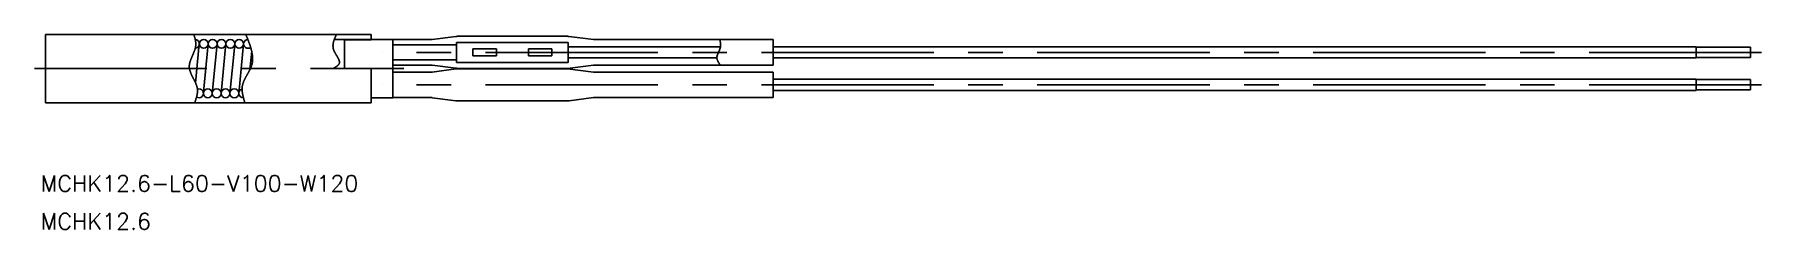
# Model space of a CAD drawing. Extents: x -2 to 316, y -23 to 13.
import ezdxf
from ezdxf.enums import TextEntityAlignment as Align

# ---------------------------------------------------------------- set-up
doc = ezdxf.new("R2010")
doc.units = 0
doc.linetypes.add('CENTER', pattern=[50.8, 31.75, -6.35, 6.35, -6.35])
doc.layers.get('0').update_dxf_attribs({"linetype": 'CONTINUOUS'})
doc.layers.add('CENTER', color=1, linetype='CONTINUOUS')
doc.styles.get("Standard").update_dxf_attribs({"font": 'txt.shx', "height": 3, "bigfont": 'bigfont.shx'})

msp = doc.modelspace()

# ---------------------------------------------------------------- linework, layer by layer
at = {"color": 7, "linetype": 'CONTINUOUS'}
for p, q in [((0, 0), (0, 12.6)), ((0, 12.6), (60, 12.6)), ((28.34, 10.87), (27.65, 3.66)), ((29.97, 10.87), (29.11, 1.92)), ((31.6, 10.9), (30.72, 1.7)), ((33.24, 10.94), (32.35, 1.73)), ((34.86, 10.76), (33.98, 1.63)), ((36.49, 10.87), (35.61, 1.66)), ((53.2, 11.68), (64, 11.68)), ((55.09, 6.3), (55.09, 11.6)), ((60, 11.6), (55.09, 11.6)), ((60, 11.6), (60, 12.6)), ((64, 11.68), (64, 0.92)), ((64, 11.65), (70.97, 11.65)), ((64, 10.7), (75.73, 10.7)), ((71.23, 11.67), (75.56, 12.23)), ((75.73, 11.09), (96.27, 11.09)), ((75.73, 7.42), (75.73, 11.09)), ((76.2, 12.27), (95.8, 12.27)), ((83.06, 9.95), (78.73, 9.95)), ((78.73, 9.95), (78.73, 8.65)), ((83.06, 8.65), (83.06, 9.95)), ((88.94, 8.65), (88.94, 9.95)), ((88.94, 9.95), (93.27, 9.95)), ((93.27, 9.95), (93.27, 8.65)), ((96.27, 7.42), (96.27, 11.09)), ((96.27, 10.34), (124.32, 10.34)), ((100.9, 11.65), (96.44, 12.23)), ((100.9, 11.65), (134, 11.65)), ((134, 6.92), (134, 11.65)), ((134, 10.34), (304, 10.34)), ((304, 10.34), (304, 8.26)), ((304, 10.25), (314, 10.25)), ((314, 8.35), (314, 10.25)), ((37.99, 9.49), (37.66, 6.08)), ((64, 7.9), (75.73, 7.9)), ((64, 6.95), (70.97, 6.95)), ((71.23, 6.93), (75.56, 6.37)), ((75.73, 7.42), (96.27, 7.42)), ((78.73, 8.65), (83.06, 8.65)), ((93.27, 8.65), (88.94, 8.65)), ((100.9, 6.95), (96.12, 6.33)), ((96.27, 8.26), (123.66, 8.26)), ((100.9, 6.95), (134, 6.95)), ((134, 8.26), (304, 8.26)), ((304, 8.35), (314, 8.35)), ((60, 6.3), (60, 0)), ((64, 5.65), (70.97, 5.65)), ((71.23, 5.67), (75.56, 6.23)), ((76.2, 6.33), (96.12, 6.33)), ((76.2, 6.27), (96.12, 6.27)), ((100.9, 5.65), (96.12, 6.27)), ((100.9, 5.65), (134, 5.65)), ((134, 5.65), (134, 0.95)), ((134, 4.35), (304, 4.35)), ((304, 4.35), (304, 2.27)), ((304, 4.27), (314, 4.27)), ((314, 2.36), (314, 4.27)), ((0, 0), (60, 0)), ((60, 0.92), (64, 0.92)), ((64, 0.95), (70.97, 0.95)), ((71.23, 0.93), (75.56, 0.37)), ((76.2, 0.33), (95.8, 0.33)), ((100.9, 0.95), (96.44, 0.37)), ((100.9, 0.95), (134, 0.95)), ((134, 2.27), (304, 2.27)), ((304, 2.36), (314, 2.36))]:
    msp.add_line(p, q, dxfattribs=at)
at = {"color": 3}
for points in [[(27.49, 0, 0), (27.51, 0.06, 0), (27.54, 0.12, 0), (27.56, 0.17, 0), (27.58, 0.23, 0), (27.6, 0.29, 0), (27.62, 0.35, 0), (27.64, 0.41, 0), (27.66, 0.47, 0), (27.68, 0.52, 0), (27.7, 0.58, 0), (27.71, 0.64, 0), (27.73, 0.7, 0), (27.75, 0.76, 0), (27.77, 0.81, 0), (27.79, 0.87, 0), (27.8, 0.93, 0), (27.82, 0.99, 0), (27.84, 1.05, 0), (27.85, 1.1, 0), (27.87, 1.16, 0), (27.88, 1.22, 0), (27.9, 1.28, 0), (27.91, 1.34, 0), (27.92, 1.39, 0), (27.93, 1.45, 0), (27.95, 1.51, 0), (27.96, 1.57, 0), (27.97, 1.62, 0), (27.97, 1.68, 0), (27.98, 1.74, 0), (27.99, 1.8, 0), (28, 1.85, 0), (28, 1.91, 0), (28.01, 1.97, 0), (28.01, 2.03, 0), (28.01, 2.08, 0), (28.01, 2.14, 0), (28.01, 2.2, 0), (28.01, 2.25, 0), (28.01, 2.31, 0), (28.01, 2.37, 0), (28, 2.42, 0), (28, 2.48, 0), (27.99, 2.54, 0), (27.98, 2.59, 0), (27.98, 2.65, 0), (27.96, 2.71, 0), (27.95, 2.76, 0), (27.94, 2.82, 0), (27.93, 2.88, 0), (27.91, 2.93, 0), (27.9, 2.99, 0), (27.88, 3.04, 0), (27.86, 3.1, 0), (27.85, 3.16, 0), (27.83, 3.21, 0), (27.81, 3.27, 0), (27.79, 3.32, 0), (27.77, 3.38, 0), (27.74, 3.44, 0), (27.72, 3.49, 0), (27.7, 3.55, 0), (27.68, 3.6, 0), (27.65, 3.66, 0), (27.63, 3.71, 0), (27.6, 3.77, 0), (27.57, 3.82, 0), (27.55, 3.88, 0), (27.52, 3.93, 0), (27.5, 3.99, 0), (27.47, 4.04, 0), (27.44, 4.1, 0), (27.41, 4.15, 0), (27.39, 4.21, 0), (27.36, 4.27, 0), (27.33, 4.32, 0), (27.3, 4.38, 0), (27.27, 4.43, 0), (27.24, 4.49, 0), (27.22, 4.54, 0), (27.19, 4.6, 0), (27.16, 4.65, 0), (27.13, 4.71, 0), (27.1, 4.76, 0), (27.08, 4.82, 0), (27.05, 4.87, 0), (27.02, 4.92, 0), (26.99, 4.98, 0), (26.97, 5.03, 0), (26.94, 5.09, 0), (26.91, 5.14, 0), (26.89, 5.2, 0), (26.86, 5.25, 0), (26.84, 5.31, 0), (26.82, 5.36, 0), (26.79, 5.42, 0), (26.77, 5.47, 0), (26.75, 5.53, 0), (26.73, 5.58, 0), (26.71, 5.64, 0), (26.69, 5.69, 0), (26.67, 5.75, 0), (26.65, 5.8, 0), (26.63, 5.86, 0), (26.61, 5.91, 0), (26.6, 5.97, 0), (26.58, 6.02, 0), (26.57, 6.08, 0), (26.56, 6.13, 0), (26.55, 6.19, 0), (26.53, 6.24, 0), (26.53, 6.3, 0), (26.52, 6.35, 0), (26.51, 6.41, 0), (26.5, 6.46, 0), (26.5, 6.52, 0), (26.5, 6.57, 0), (26.49, 6.63, 0), (26.49, 6.68, 0), (26.5, 6.74, 0), (26.5, 6.79, 0), (26.5, 6.85, 0), (26.51, 6.91, 0), (26.51, 6.96, 0), (26.52, 7.02, 0), (26.53, 7.07, 0), (26.54, 7.13, 0), (26.55, 7.18, 0), (26.56, 7.24, 0), (26.57, 7.29, 0), (26.58, 7.35, 0), (26.6, 7.41, 0), (26.61, 7.46, 0), (26.63, 7.52, 0), (26.64, 7.57, 0), (26.66, 7.63, 0), (26.68, 7.69, 0), (26.7, 7.74, 0), (26.72, 7.8, 0), (26.74, 7.85, 0), (26.76, 7.91, 0), (26.78, 7.97, 0), (26.8, 8.02, 0), (26.82, 8.08, 0), (26.84, 8.13, 0), (26.87, 8.19, 0), (26.89, 8.25, 0), (26.91, 8.3, 0), (26.94, 8.36, 0), (26.96, 8.42, 0), (26.98, 8.47, 0), (27.01, 8.53, 0), (27.03, 8.58, 0), (27.06, 8.64, 0), (27.08, 8.7, 0), (27.11, 8.75, 0), (27.13, 8.81, 0), (27.16, 8.87, 0), (27.18, 8.92, 0), (27.2, 8.98, 0), (27.23, 9.04, 0), (27.25, 9.09, 0), (27.28, 9.15, 0), (27.3, 9.21, 0), (27.32, 9.26, 0), (27.35, 9.32, 0), (27.37, 9.38, 0), (27.39, 9.44, 0), (27.41, 9.49, 0), (27.43, 9.55, 0), (27.45, 9.61, 0), (27.47, 9.66, 0), (27.49, 9.72, 0), (27.51, 9.78, 0), (27.53, 9.83, 0), (27.55, 9.89, 0), (27.56, 9.95, 0), (27.58, 10.01, 0), (27.59, 10.06, 0), (27.61, 10.12, 0), (27.62, 10.18, 0), (27.63, 10.23, 0), (27.64, 10.29, 0), (27.65, 10.35, 0), (27.66, 10.41, 0), (27.67, 10.46, 0), (27.68, 10.52, 0), (27.68, 10.58, 0), (27.69, 10.64, 0), (27.69, 10.69, 0), (27.7, 10.75, 0), (27.7, 10.81, 0), (27.7, 10.87, 0), (27.69, 10.92, 0), (27.69, 10.98, 0), (27.69, 11.04, 0), (27.68, 11.1, 0), (27.68, 11.15, 0), (27.67, 11.21, 0), (27.66, 11.27, 0), (27.66, 11.33, 0), (27.65, 11.38, 0), (27.64, 11.44, 0), (27.63, 11.5, 0), (27.61, 11.56, 0), (27.6, 11.62, 0), (27.59, 11.67, 0), (27.58, 11.73, 0), (27.56, 11.79, 0), (27.55, 11.85, 0), (27.53, 11.91, 0), (27.52, 11.96, 0), (27.5, 12.02, 0), (27.48, 12.08, 0), (27.47, 12.14, 0), (27.45, 12.19, 0), (27.43, 12.25, 0), (27.41, 12.31, 0), (27.4, 12.37, 0), (27.38, 12.43, 0), (27.36, 12.48, 0), (27.34, 12.54, 0), (27.32, 12.6, 0)], [(36.91, 12.6, 0), (36.94, 12.53, 0), (36.96, 12.46, 0), (36.99, 12.39, 0), (37.02, 12.32, 0), (37.05, 12.25, 0), (37.08, 12.18, 0), (37.11, 12.11, 0), (37.13, 12.04, 0), (37.16, 11.97, 0), (37.19, 11.9, 0), (37.22, 11.83, 0), (37.25, 11.76, 0), (37.27, 11.69, 0), (37.3, 11.63, 0), (37.33, 11.56, 0), (37.35, 11.49, 0), (37.38, 11.42, 0), (37.41, 11.35, 0), (37.43, 11.28, 0), (37.46, 11.21, 0), (37.49, 11.14, 0), (37.51, 11.07, 0), (37.54, 11, 0), (37.56, 10.93, 0), (37.59, 10.86, 0), (37.61, 10.79, 0), (37.63, 10.72, 0), (37.66, 10.66, 0), (37.68, 10.59, 0), (37.7, 10.52, 0), (37.73, 10.45, 0), (37.75, 10.38, 0), (37.77, 10.31, 0), (37.79, 10.24, 0), (37.81, 10.17, 0), (37.83, 10.11, 0), (37.85, 10.04, 0), (37.87, 9.97, 0), (37.89, 9.9, 0), (37.91, 9.83, 0), (37.92, 9.76, 0), (37.94, 9.7, 0), (37.96, 9.63, 0), (37.97, 9.56, 0), (37.99, 9.49, 0), (38, 9.42, 0), (38.02, 9.36, 0), (38.03, 9.29, 0), (38.04, 9.22, 0), (38.06, 9.15, 0), (38.07, 9.09, 0), (38.08, 9.02, 0), (38.09, 8.95, 0), (38.1, 8.88, 0), (38.11, 8.82, 0), (38.12, 8.75, 0), (38.12, 8.68, 0), (38.13, 8.62, 0), (38.14, 8.55, 0), (38.14, 8.48, 0), (38.15, 8.42, 0), (38.15, 8.35, 0), (38.15, 8.28, 0), (38.15, 8.22, 0), (38.16, 8.15, 0), (38.16, 8.09, 0), (38.15, 8.02, 0), (38.15, 7.95, 0), (38.15, 7.89, 0), (38.15, 7.82, 0), (38.14, 7.76, 0), (38.14, 7.69, 0), (38.13, 7.63, 0), (38.12, 7.56, 0), (38.12, 7.5, 0), (38.11, 7.43, 0), (38.1, 7.37, 0), (38.09, 7.3, 0), (38.07, 7.24, 0), (38.06, 7.18, 0), (38.05, 7.11, 0), (38.03, 7.05, 0), (38.02, 6.98, 0), (38, 6.92, 0), (37.98, 6.86, 0), (37.96, 6.79, 0), (37.94, 6.73, 0), (37.92, 6.67, 0), (37.89, 6.61, 0), (37.87, 6.54, 0), (37.84, 6.48, 0), (37.82, 6.42, 0), (37.79, 6.36, 0), (37.76, 6.29, 0), (37.74, 6.23, 0), (37.71, 6.17, 0), (37.68, 6.11, 0), (37.65, 6.05, 0), (37.61, 5.98, 0), (37.58, 5.92, 0), (37.55, 5.86, 0), (37.52, 5.8, 0), (37.48, 5.74, 0), (37.45, 5.68, 0), (37.42, 5.62, 0), (37.38, 5.55, 0), (37.35, 5.49, 0), (37.31, 5.43, 0), (37.28, 5.37, 0), (37.24, 5.31, 0), (37.21, 5.25, 0), (37.17, 5.19, 0), (37.14, 5.13, 0), (37.1, 5.06, 0), (37.07, 5, 0), (37.03, 4.94, 0), (37, 4.88, 0), (36.96, 4.82, 0), (36.93, 4.76, 0), (36.89, 4.7, 0), (36.86, 4.63, 0), (36.83, 4.57, 0), (36.79, 4.51, 0), (36.76, 4.45, 0), (36.73, 4.39, 0), (36.7, 4.33, 0), (36.67, 4.26, 0), (36.64, 4.2, 0), (36.61, 4.14, 0), (36.58, 4.08, 0), (36.55, 4.02, 0), (36.52, 3.95, 0), (36.5, 3.89, 0), (36.47, 3.83, 0), (36.45, 3.76, 0), (36.43, 3.7, 0), (36.4, 3.64, 0), (36.38, 3.57, 0), (36.36, 3.51, 0), (36.34, 3.45, 0), (36.33, 3.38, 0), (36.31, 3.32, 0), (36.3, 3.25, 0), (36.28, 3.19, 0), (36.27, 3.13, 0), (36.26, 3.06, 0), (36.25, 3, 0), (36.24, 2.93, 0), (36.24, 2.86, 0), (36.23, 2.8, 0), (36.23, 2.73, 0), (36.22, 2.67, 0), (36.22, 2.6, 0), (36.22, 2.53, 0), (36.22, 2.47, 0), (36.22, 2.4, 0), (36.23, 2.33, 0), (36.23, 2.27, 0), (36.24, 2.2, 0), (36.24, 2.13, 0), (36.25, 2.07, 0), (36.26, 2, 0), (36.26, 1.93, 0), (36.27, 1.86, 0), (36.28, 1.79, 0), (36.29, 1.73, 0), (36.31, 1.66, 0), (36.32, 1.59, 0), (36.33, 1.52, 0), (36.35, 1.45, 0), (36.36, 1.38, 0), (36.37, 1.32, 0), (36.39, 1.25, 0), (36.41, 1.18, 0), (36.42, 1.11, 0), (36.44, 1.04, 0), (36.46, 0.97, 0), (36.48, 0.9, 0), (36.49, 0.83, 0), (36.51, 0.76, 0), (36.53, 0.69, 0), (36.55, 0.62, 0), (36.57, 0.56, 0), (36.59, 0.49, 0), (36.61, 0.42, 0), (36.63, 0.35, 0), (36.65, 0.28, 0), (36.67, 0.21, 0), (36.69, 0.14, 0), (36.71, 0.07, 0), (36.73, 0, 0)], [(53.59, 12.6, 0), (53.57, 12.56, 0), (53.56, 12.53, 0), (53.54, 12.49, 0), (53.52, 12.46, 0), (53.51, 12.42, 0), (53.49, 12.38, 0), (53.47, 12.35, 0), (53.46, 12.31, 0), (53.44, 12.27, 0), (53.43, 12.24, 0), (53.41, 12.2, 0), (53.39, 12.17, 0), (53.38, 12.13, 0), (53.36, 12.09, 0), (53.35, 12.06, 0), (53.33, 12.02, 0), (53.32, 11.98, 0), (53.3, 11.95, 0), (53.29, 11.91, 0), (53.27, 11.87, 0), (53.26, 11.84, 0), (53.24, 11.8, 0), (53.23, 11.77, 0), (53.22, 11.73, 0), (53.2, 11.69, 0), (53.19, 11.66, 0), (53.18, 11.62, 0), (53.16, 11.58, 0), (53.15, 11.55, 0), (53.14, 11.51, 0), (53.13, 11.47, 0), (53.12, 11.44, 0), (53.1, 11.4, 0), (53.09, 11.37, 0), (53.08, 11.33, 0), (53.07, 11.29, 0), (53.06, 11.26, 0), (53.05, 11.22, 0), (53.04, 11.18, 0), (53.03, 11.15, 0), (53.03, 11.11, 0), (53.02, 11.07, 0), (53.01, 11.04, 0), (53, 11, 0), (53, 10.96, 0), (52.99, 10.93, 0), (52.98, 10.89, 0), (52.98, 10.85, 0), (52.97, 10.82, 0), (52.97, 10.78, 0), (52.97, 10.74, 0), (52.96, 10.7, 0), (52.96, 10.67, 0), (52.96, 10.63, 0), (52.96, 10.59, 0), (52.95, 10.56, 0), (52.95, 10.52, 0), (52.95, 10.48, 0), (52.95, 10.45, 0), (52.95, 10.41, 0), (52.96, 10.37, 0), (52.96, 10.33, 0), (52.96, 10.3, 0), (52.97, 10.26, 0), (52.97, 10.22, 0), (52.97, 10.19, 0), (52.98, 10.15, 0), (52.98, 10.11, 0), (52.99, 10.07, 0), (53, 10.04, 0), (53.01, 10, 0), (53.02, 9.96, 0), (53.03, 9.92, 0), (53.04, 9.89, 0), (53.05, 9.85, 0), (53.06, 9.81, 0), (53.07, 9.77, 0), (53.08, 9.74, 0), (53.1, 9.7, 0), (53.11, 9.66, 0), (53.13, 9.62, 0), (53.14, 9.59, 0), (53.16, 9.55, 0), (53.18, 9.51, 0), (53.19, 9.47, 0), (53.21, 9.43, 0), (53.23, 9.4, 0), (53.25, 9.36, 0), (53.27, 9.32, 0), (53.29, 9.28, 0), (53.31, 9.25, 0), (53.33, 9.21, 0), (53.35, 9.17, 0), (53.37, 9.13, 0), (53.39, 9.1, 0), (53.41, 9.06, 0), (53.44, 9.02, 0), (53.46, 8.98, 0), (53.48, 8.95, 0), (53.5, 8.91, 0), (53.52, 8.87, 0), (53.55, 8.83, 0), (53.57, 8.8, 0), (53.59, 8.76, 0), (53.61, 8.72, 0), (53.64, 8.69, 0), (53.66, 8.65, 0), (53.68, 8.61, 0), (53.7, 8.58, 0), (53.72, 8.54, 0), (53.75, 8.51, 0), (53.77, 8.47, 0), (53.79, 8.43, 0), (53.81, 8.4, 0), (53.83, 8.36, 0), (53.85, 8.33, 0), (53.87, 8.29, 0), (53.89, 8.26, 0), (53.91, 8.22, 0), (53.92, 8.19, 0), (53.94, 8.15, 0), (53.96, 8.12, 0), (53.98, 8.08, 0), (53.99, 8.05, 0), (54.01, 8.02, 0), (54.02, 7.98, 0), (54.04, 7.95, 0), (54.05, 7.92, 0), (54.06, 7.88, 0), (54.08, 7.85, 0), (54.09, 7.82, 0), (54.1, 7.78, 0), (54.11, 7.75, 0), (54.12, 7.72, 0), (54.12, 7.69, 0), (54.13, 7.66, 0), (54.14, 7.63, 0), (54.14, 7.59, 0), (54.15, 7.56, 0), (54.15, 7.53, 0), (54.15, 7.5, 0), (54.15, 7.47, 0), (54.15, 7.44, 0), (54.15, 7.41, 0), (54.15, 7.39, 0), (54.14, 7.36, 0), (54.14, 7.33, 0), (54.13, 7.3, 0), (54.12, 7.27, 0), (54.11, 7.24, 0), (54.1, 7.22, 0), (54.09, 7.19, 0), (54.08, 7.16, 0), (54.06, 7.14, 0), (54.05, 7.11, 0), (54.03, 7.08, 0), (54.01, 7.06, 0), (53.99, 7.03, 0), (53.97, 7.01, 0), (53.95, 6.98, 0), (53.93, 6.96, 0), (53.9, 6.94, 0), (53.88, 6.91, 0), (53.85, 6.89, 0), (53.83, 6.86, 0), (53.8, 6.84, 0), (53.77, 6.82, 0), (53.74, 6.79, 0), (53.71, 6.77, 0), (53.68, 6.75, 0), (53.65, 6.73, 0), (53.62, 6.7, 0), (53.59, 6.68, 0), (53.55, 6.66, 0), (53.52, 6.64, 0), (53.48, 6.62, 0), (53.45, 6.59, 0), (53.41, 6.57, 0), (53.38, 6.55, 0), (53.34, 6.53, 0), (53.3, 6.51, 0), (53.27, 6.49, 0), (53.23, 6.47, 0), (53.19, 6.45, 0), (53.15, 6.43, 0), (53.11, 6.4, 0), (53.08, 6.38, 0), (53.04, 6.36, 0), (53, 6.34, 0), (52.96, 6.32, 0), (52.92, 6.3, 0)], [(124.19, 11.65, 0), (124.2, 11.63, 0), (124.2, 11.6, 0), (124.21, 11.57, 0), (124.22, 11.55, 0), (124.22, 11.52, 0), (124.23, 11.5, 0), (124.23, 11.47, 0), (124.24, 11.44, 0), (124.24, 11.42, 0), (124.25, 11.39, 0), (124.25, 11.37, 0), (124.26, 11.34, 0), (124.27, 11.31, 0), (124.27, 11.29, 0), (124.27, 11.26, 0), (124.28, 11.24, 0), (124.28, 11.21, 0), (124.29, 11.19, 0), (124.29, 11.16, 0), (124.3, 11.13, 0), (124.3, 11.11, 0), (124.31, 11.08, 0), (124.31, 11.06, 0), (124.31, 11.03, 0), (124.32, 11, 0), (124.32, 10.98, 0), (124.32, 10.95, 0), (124.33, 10.93, 0), (124.33, 10.9, 0), (124.33, 10.88, 0), (124.33, 10.85, 0), (124.33, 10.82, 0), (124.34, 10.8, 0), (124.34, 10.77, 0), (124.34, 10.75, 0), (124.34, 10.72, 0), (124.34, 10.7, 0), (124.34, 10.67, 0), (124.34, 10.64, 0), (124.34, 10.62, 0), (124.34, 10.59, 0), (124.34, 10.57, 0), (124.34, 10.54, 0), (124.34, 10.52, 0), (124.33, 10.49, 0), (124.33, 10.46, 0), (124.33, 10.44, 0), (124.33, 10.41, 0), (124.32, 10.39, 0), (124.32, 10.36, 0), (124.32, 10.34, 0), (124.31, 10.31, 0), (124.31, 10.29, 0), (124.3, 10.26, 0), (124.3, 10.24, 0), (124.29, 10.21, 0), (124.28, 10.18, 0), (124.28, 10.16, 0), (124.27, 10.13, 0), (124.26, 10.11, 0), (124.26, 10.08, 0), (124.25, 10.06, 0), (124.24, 10.03, 0), (124.23, 10.01, 0), (124.22, 9.98, 0), (124.22, 9.96, 0), (124.21, 9.93, 0), (124.2, 9.91, 0), (124.19, 9.88, 0), (124.18, 9.86, 0), (124.17, 9.83, 0), (124.16, 9.81, 0), (124.15, 9.78, 0), (124.14, 9.76, 0), (124.13, 9.73, 0), (124.12, 9.71, 0), (124.11, 9.68, 0), (124.1, 9.66, 0), (124.09, 9.63, 0), (124.08, 9.61, 0), (124.06, 9.58, 0), (124.05, 9.56, 0), (124.04, 9.53, 0), (124.03, 9.51, 0), (124.02, 9.48, 0), (124.01, 9.46, 0), (124, 9.43, 0), (123.99, 9.41, 0), (123.98, 9.38, 0), (123.96, 9.36, 0), (123.95, 9.33, 0), (123.94, 9.31, 0), (123.93, 9.28, 0), (123.92, 9.26, 0), (123.91, 9.23, 0), (123.9, 9.21, 0), (123.89, 9.18, 0), (123.88, 9.16, 0), (123.87, 9.14, 0), (123.86, 9.11, 0), (123.85, 9.09, 0), (123.84, 9.06, 0), (123.83, 9.04, 0), (123.82, 9.01, 0), (123.81, 8.99, 0), (123.8, 8.96, 0), (123.79, 8.94, 0), (123.78, 8.92, 0), (123.77, 8.89, 0), (123.76, 8.87, 0), (123.75, 8.84, 0), (123.75, 8.82, 0), (123.74, 8.79, 0), (123.73, 8.77, 0), (123.72, 8.74, 0), (123.72, 8.72, 0), (123.71, 8.7, 0), (123.7, 8.67, 0), (123.7, 8.65, 0), (123.69, 8.62, 0), (123.69, 8.6, 0), (123.68, 8.58, 0), (123.68, 8.55, 0), (123.67, 8.53, 0), (123.67, 8.5, 0), (123.67, 8.48, 0), (123.67, 8.46, 0), (123.66, 8.43, 0), (123.66, 8.41, 0), (123.66, 8.38, 0), (123.66, 8.36, 0), (123.66, 8.34, 0), (123.66, 8.31, 0), (123.66, 8.29, 0), (123.66, 8.26, 0), (123.66, 8.24, 0), (123.66, 8.22, 0), (123.67, 8.19, 0), (123.67, 8.17, 0), (123.67, 8.14, 0), (123.68, 8.12, 0), (123.68, 8.1, 0), (123.69, 8.07, 0), (123.69, 8.05, 0), (123.7, 8.03, 0), (123.7, 8, 0), (123.71, 7.98, 0), (123.72, 7.95, 0), (123.72, 7.93, 0), (123.73, 7.91, 0), (123.74, 7.88, 0), (123.75, 7.86, 0), (123.76, 7.84, 0), (123.77, 7.81, 0), (123.78, 7.79, 0), (123.78, 7.77, 0), (123.8, 7.74, 0), (123.81, 7.72, 0), (123.82, 7.7, 0), (123.83, 7.67, 0), (123.84, 7.65, 0), (123.85, 7.63, 0), (123.86, 7.6, 0), (123.88, 7.58, 0), (123.89, 7.56, 0), (123.9, 7.53, 0), (123.91, 7.51, 0), (123.93, 7.48, 0), (123.94, 7.46, 0), (123.95, 7.44, 0), (123.97, 7.41, 0), (123.98, 7.39, 0), (124, 7.37, 0), (124.01, 7.34, 0), (124.02, 7.32, 0), (124.04, 7.3, 0), (124.05, 7.27, 0), (124.07, 7.25, 0), (124.08, 7.23, 0), (124.1, 7.2, 0), (124.11, 7.18, 0), (124.13, 7.16, 0), (124.14, 7.13, 0), (124.16, 7.11, 0), (124.17, 7.09, 0), (124.19, 7.07, 0), (124.21, 7.04, 0), (124.22, 7.02, 0), (124.24, 7, 0), (124.25, 6.97, 0), (124.27, 6.95, 0)]]:
    msp.add_polyline3d(points, dxfattribs=at)
at = {"color": 7, "linetype": 'CONTINUOUS'}
for centre in [(29.16, 10.87), (30.79, 10.87), (32.42, 10.87), (34.05, 10.87), (35.68, 10.87), (29.91, 1.73), (31.54, 1.73), (33.17, 1.73), (34.8, 1.73)]:
    msp.add_circle(centre, 0.814, dxfattribs=at)
for centre, radius, start, end in [((27.53, 10.87), 0.814, 274.59, 85.8009), ((37.31, 10.87), 0.814, 92.1127, 306.9023), ((70.97, 13.65), 2, 270, 277.3803), ((76.2, 7.27), 5, 90, 97.3803), ((95.8, 7.27), 5, 82.6197, 90), ((70.97, 4.95), 2, 82.6197, 90), ((76.2, 11.33), 5, 262.6197, 270), ((70.97, 7.65), 2, 270, 277.3803), ((76.2, 1.27), 5, 90, 97.3803), ((28.28, 1.73), 0.814, 237.2596, 110.1855), ((36.43, 1.73), 0.811, 104.8339, 272.7332), ((70.97, -1.05), 2, 82.6197, 90), ((76.2, 5.33), 5, 262.6197, 270), ((95.8, 5.33), 5, 270, 277.3803)]:
    msp.add_arc(centre, radius, start, end, dxfattribs=at)
at = {"layer": 'CENTER', "color": 1, "linetype": 'CENTER'}
for p, q in [((316, 9.3), (62, 9.3)), ((-2, 6.3), (66, 6.3)), ((316, 3.3), (62, 3.3))]:
    msp.add_line(p, q, dxfattribs=at)

# ---------------------------------------------------------------- texts
at = {"color": 7, "linetype": 'CONTINUOUS'}
for s, p in [('MCHK12.6-L60-V100-W120', (-0.87, -14.91)), ('MCHK12.6', (-0.87, -21.91))]:
    msp.add_text(s, height=3, dxfattribs=at).set_placement(p, align=Align.MIDDLE_LEFT)

doc.saveas('drawing.dxf')
